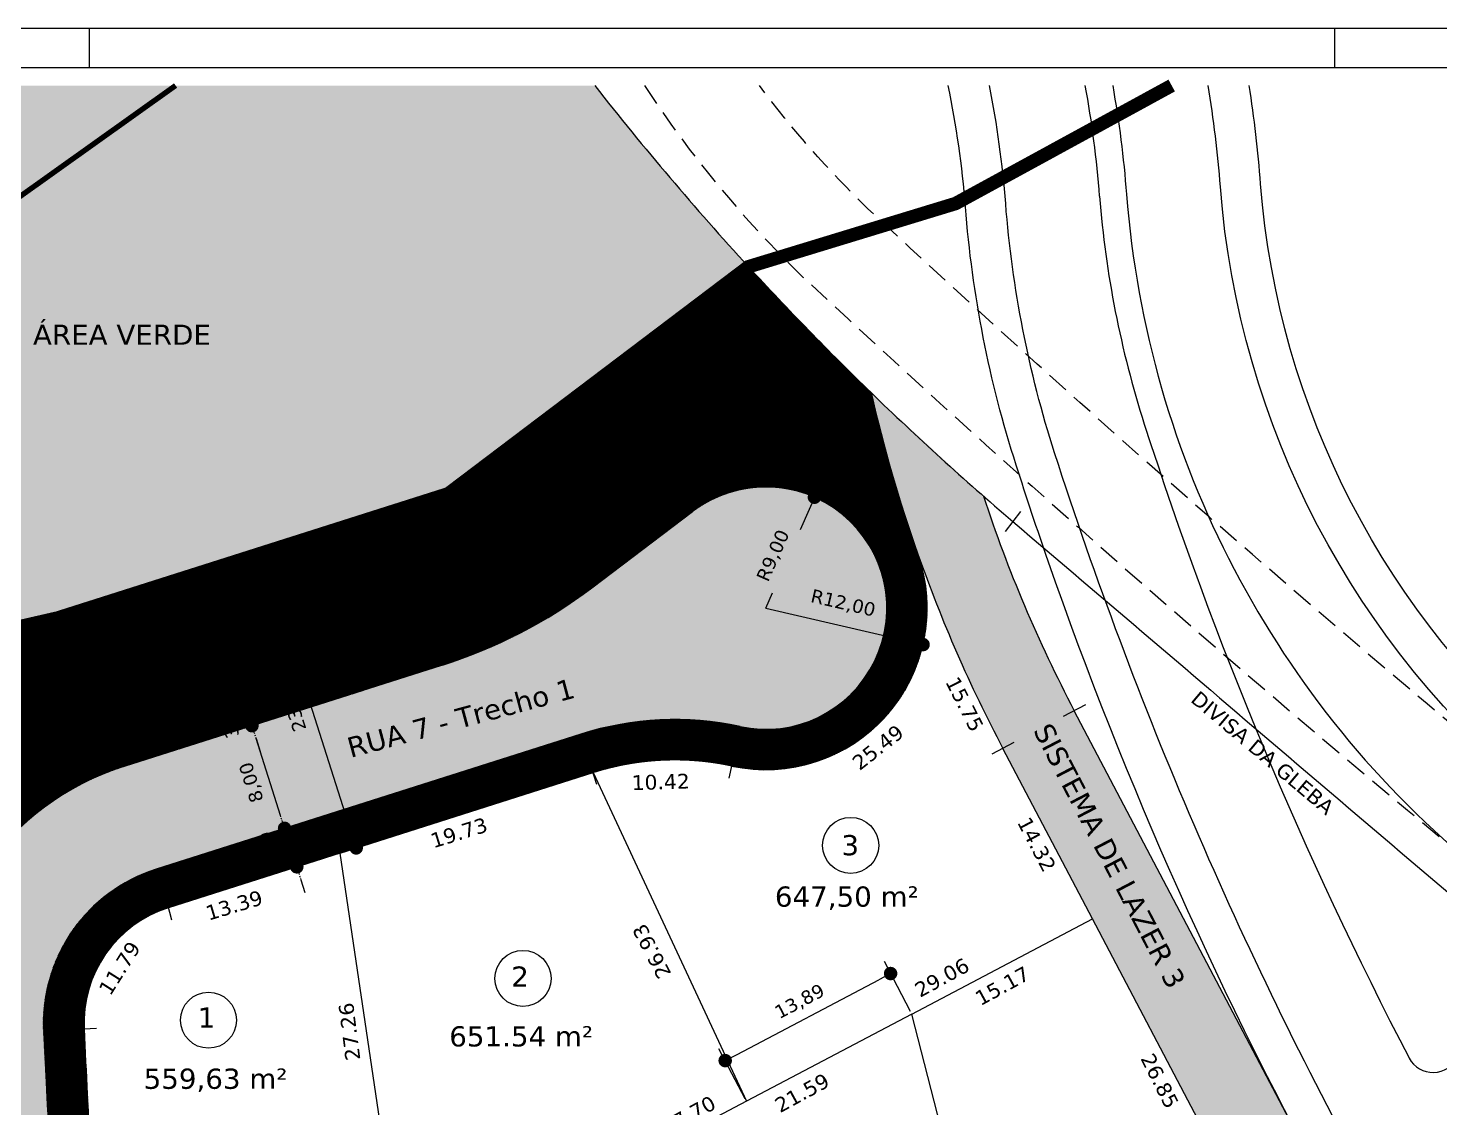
# Model space of a CAD drawing. Header units: metres. Extents: x 274309 to 279208, y 7442650 to 7445760.
# Drawn here: x 279018.9 to 279123.8, y 7444971.6 to 7445051.8 of the extents above; entities that cross this region are included whole.
import ezdxf

# ---------------------------------------------------------------- set-up
doc = ezdxf.new("R2010")
doc.units = ezdxf.units.M
doc.header["$LTSCALE"] = 0.0254
doc.header["$PDMODE"] = 35
doc.header["$PDSIZE"] = 0.1
doc.linetypes.add('HIDDEN', pattern=[0.375, 0.25, -0.125])
doc.linetypes.add('HIDDEN2', pattern=[4.762499999999999, 3.175, -1.5875])
for name, color, linetype, true_color in [('APP', 7, 'HIDDEN2', 0x225e25), ('H-APP', 7, 'Continuous', 0x60a333), ('h-asfalto', 7, 'Continuous', 0xd6d6d6), ('H-CALÇADA', 7, 'Continuous', 0xaac695), ('MATA', 7, 'Continuous', 0x58b94b)]:
    doc.layers.add(name, color=color, linetype=linetype, true_color=true_color)
for name, color, linetype in [('area-lotes', 3, 'Continuous'), ('BOLINHAS-LOTES', 1, 'Continuous'), ('C-PROP', 7, 'Continuous'), ('CALÇADA', 1, 'Continuous'), ('FL-02', 12, 'Continuous'), ('FL-08', 8, 'Continuous'), ('LOTES', 3, 'Continuous'), ('RUAS-N', 4, 'Continuous'), ('SOMBRA', 251, 'Continuous'), ('texto-pracas', 3, 'Continuous'), ('tick', 7, 'Continuous')]:
    doc.layers.add(name, color=color, linetype=linetype)
doc.layers.add('COTAS', color=1, linetype='Continuous', lineweight=5)
doc.styles.add('ARIAL', font='verdana.ttf', dxfattribs={"height": 1})
doc.styles.add('VERDANA', font='verdana.ttf', dxfattribs={"height": 1})
doc.dimstyles.new('ESC.1.1000', dxfattribs={"dimtxt": 1.3, "dimasz": 1, "dimexe": 1, "dimexo": 0.2, "dimtad": 1, "dimzin": 1, "dimtxsty": 'ARIAL', "dimblk": 'DOT', "dimcen": 1, "dimclrd": 200, "dimclre": 200, "dimclrt": 200, "dimaunit": 1, "dimadec": 3, "dimazin": 0, "dimtfac": 1, "dimtmove": 2, "dimatfit": 1, "dimldrblk": 'DOT', "dimfxl": 1, "dimarcsym": 0})
pattern_1 = [(241.9999999999999, (7724051.934076615, 7165888.059481398), (0.01682015164396253, -0.008943433271071268), [])]

# ---------------------------------------------------------------- blocks, each defined once
blk = doc.blocks.new('TICK')
at = {"layer": 'tick', "lineweight": 0}
blk.add_line((-0.9334229622036219, 0), (0.9334229622036219, 0), dxfattribs=at)
blk = doc.blocks.new('TICKS')
at = {"layer": 'tick'}
blk.add_blockref('TICK', (0, 0), dxfattribs=at)
blk = doc.blocks.new('TICK1')
at = {"layer": 'tick', "rotation": 179.9999999860566}
blk.add_blockref('TICKS', (0, 0), dxfattribs=at)
blk = doc.blocks.new('_Dot')
at = {"color": 0, "linetype": 'ByBlock', "lineweight": -2}
blk.add_line((-0.5, 0), (-1, 0), dxfattribs=at)
at = {"color": 0, "linetype": 'ByBlock', "const_width": 0.5}
blk.add_lwpolyline([(-0.25, 0, 1), (0.25, 0, 1)], format="xyb", close=True, dxfattribs=at)
blk = doc.blocks.new('*D19')
at = {"layer": 'COTAS', "color": 1, "lineweight": -2, "ltscale": 10, "transparency": 16777216}
for p, q in [((279036.4901187681, 7445012.927897016), (279037.2525029168, 7445013.170323121)), ((279042.9662405998, 7444991.90172651), (279036.6025553662, 7445011.91431031)), ((279043.4598692618, 7444991.009352854), (279044.2222534106, 7444991.251778959))]:
    blk.add_line(p, q, dxfattribs=at)
at = {"layer": 'Defpoints', "color": 0, "linetype": 'HIDDEN2', "ltscale": 10, "transparency": 16777216}
for p in [(279036.299522734, 7445012.86729049), (279036.2995227387, 7445012.867290491), (279043.2692732278, 7444990.948746328)]:
    blk.add_point(p, dxfattribs=at)
at = {"layer": 'COTAS', "color": 1, "linetype": 'HIDDEN2', "lineweight": -2, "ltscale": 10, "transparency": 16777216}
for p, rotation in [((279036.2995227361, 7445012.867290491), 107.6398413055832), ((279043.2692732299, 7444990.948746329), 287.6398413055832)]:
    blk.add_blockref('_Dot', p, dxfattribs=dict(at, rotation=rotation))
at = {"layer": 'COTAS', "color": 1, "linetype": 'HIDDEN2', "ltscale": 10, "transparency": 16777216, "insert": (279038.5839725654, 7445001.526302106), "char_height": 1, "attachment_point": 5, "rotation": 107.6398413055832, "style": 'ARIAL'}
blk.add_mtext('23,00', dxfattribs=at)
blk = doc.blocks.new('*D20')
at = {"layer": 'COTAS', "color": 1, "lineweight": -2, "ltscale": 10, "transparency": 16777216}
for p, q in [((279037.6422064858, 7444993.356787136), (279037.3391738557, 7444994.309767316)), ((279037.7546430822, 7444992.343200429), (279036.9922589357, 7444992.100774324)), ((279038.8543370077, 7444989.544866414), (279037.9452391164, 7444992.403806955)), ((279038.6637409735, 7444989.484259889), (279037.901356827, 7444989.241833784)), ((279039.1573696383, 7444988.591886233), (279039.4604022685, 7444987.638906052))]:
    blk.add_line(p, q, dxfattribs=at)
at = {"layer": 'Defpoints', "color": 0, "linetype": 'HIDDEN2', "ltscale": 10, "transparency": 16777216}
for p in [(279037.945239119, 7444992.403806955), (279037.9452391167, 7444992.403806955), (279038.8543370103, 7444989.544866414)]:
    blk.add_point(p, dxfattribs=at)
at = {"layer": 'COTAS', "color": 1, "linetype": 'HIDDEN2', "lineweight": -2, "ltscale": 10, "transparency": 16777216}
for p, rotation in [((279037.9452391164, 7444992.403806955), 287.6398413268846), ((279038.8543370077, 7444989.544866414), 107.6398413268846)]:
    blk.add_blockref('_Dot', p, dxfattribs=dict(at, rotation=rotation))
at = {"layer": 'COTAS', "color": 1, "linetype": 'HIDDEN2', "ltscale": 10, "transparency": 16777216, "insert": (279036.958985705, 7444990.697675155), "char_height": 1, "attachment_point": 5, "rotation": 107.63984132688462, "style": 'ARIAL'}
blk.add_mtext('3,00', dxfattribs=at)
blk = doc.blocks.new('*D21')
at = {"layer": 'COTAS', "color": 1, "lineweight": -2, "ltscale": 10, "transparency": 16777216}
for p, q in [((279035.7115741139, 7445000.08825493), (279036.4739582594, 7445000.330681033)), ((279037.6422064826, 7444993.356787136), (279035.8240107074, 7444999.074668223)), ((279037.7546430836, 7444992.343200432), (279036.9922589306, 7444992.100774325))]:
    blk.add_line(p, q, dxfattribs=at)
at = {"layer": 'Defpoints', "color": 0, "linetype": 'HIDDEN2', "ltscale": 10, "transparency": 16777216}
for p in [(279035.5209780771, 7445000.027648404), (279035.520978078, 7445000.027648404), (279037.9452391195, 7444992.403806957)]:
    blk.add_point(p, dxfattribs=at)
at = {"layer": 'COTAS', "color": 1, "linetype": 'HIDDEN2', "lineweight": -2, "ltscale": 10, "transparency": 16777216}
for p, rotation in [((279035.5209780782, 7445000.027648404), 107.6398412483022), ((279037.9452391118, 7444992.403806955), 287.6398412483022)]:
    blk.add_blockref('_Dot', p, dxfattribs=dict(at, rotation=rotation))
at = {"layer": 'COTAS', "color": 1, "linetype": 'HIDDEN2', "ltscale": 10, "transparency": 16777216, "insert": (279035.5317231538, 7444995.833706105), "char_height": 1, "attachment_point": 5, "rotation": 107.63984124830218, "style": 'ARIAL'}
blk.add_mtext('8,00', dxfattribs=at)
blk = doc.blocks.new('*D22')
at = {"layer": 'COTAS', "color": 1, "lineweight": -2, "ltscale": 10, "transparency": 16777216}
for p, q in [((279034.3088475592, 7445003.839569129), (279034.00581493, 7445004.79254931)), ((279035.5209780759, 7445000.027648404), (279034.6118801883, 7445002.886588948)), ((279034.8024762236, 7445002.947195474), (279035.5648603691, 7445003.189621577)), ((279035.3303820407, 7444999.967041878), (279034.5679978947, 7444999.724615775)), ((279035.8240107051, 7444999.074668223), (279036.1270433343, 7444998.121688042))]:
    blk.add_line(p, q, dxfattribs=at)
at = {"layer": 'Defpoints', "color": 0, "linetype": 'HIDDEN2', "ltscale": 10, "transparency": 16777216}
for p in [(279034.6118801867, 7445002.886588948), (279034.6118801876, 7445002.886588948), (279035.5209780766, 7445000.027648404)]:
    blk.add_point(p, dxfattribs=at)
at = {"layer": 'COTAS', "color": 1, "linetype": 'HIDDEN2', "lineweight": -2, "ltscale": 10, "transparency": 16777216}
for p, rotation in [((279034.6118801883, 7445002.886588948), 287.6398412483022), ((279035.5209780759, 7445000.027648404), 107.6398412483022)]:
    blk.add_blockref('_Dot', p, dxfattribs=dict(at, rotation=rotation))
at = {"layer": 'COTAS', "color": 1, "linetype": 'HIDDEN2', "ltscale": 10, "transparency": 16777216, "insert": (279033.7409088361, 7445000.624557441), "char_height": 1, "attachment_point": 5, "rotation": 107.63984124830218, "style": 'ARIAL'}
blk.add_mtext('3,00', dxfattribs=at)
blk = doc.blocks.new('*D23')
at = {"layer": 'COTAS', "color": 1, "lineweight": -2, "ltscale": 10, "transparency": 16777216}
for p, q in [((279032.075182552, 7445011.524017099), (279032.8375666989, 7445011.766443203)), ((279034.3088475517, 7445003.839569124), (279032.1876191469, 7445010.510430393)), ((279034.4212841503, 7445002.82598242), (279033.6588999992, 7445002.583556314))]:
    blk.add_line(p, q, dxfattribs=at)
at = {"layer": 'Defpoints', "color": 0, "linetype": 'HIDDEN2', "ltscale": 10, "transparency": 16777216}
for p in [(279031.8845865156, 7445011.463410575), (279031.8845865179, 7445011.463410576), (279034.6118801872, 7445002.886588947)]:
    blk.add_point(p, dxfattribs=at)
at = {"layer": 'COTAS', "color": 1, "linetype": 'HIDDEN2', "lineweight": -2, "ltscale": 10, "transparency": 16777216}
for p, rotation in [((279031.8845865177, 7445011.463410574), 107.6398412483022), ((279034.6118801804, 7445002.886588943), 287.6398412483022)]:
    blk.add_blockref('_Dot', p, dxfattribs=dict(at, rotation=rotation))
at = {"layer": 'COTAS', "color": 1, "linetype": 'HIDDEN2', "ltscale": 10, "transparency": 16777216, "insert": (279032.0481279353, 7445006.793385214), "char_height": 1, "attachment_point": 5, "rotation": 107.63984124830218, "style": 'ARIAL'}
blk.add_mtext('9,00', dxfattribs=at)
blk = doc.blocks.new('*D28')
at = {"layer": 'COTAS', "color": 1, "lineweight": -2, "ltscale": 10, "transparency": 16777216}
for p, q in [((279084.4613528945, 7444978.789322831), (279082.5061359205, 7444982.504279877)), ((279071.5679192934, 7444975.617348207), (279082.0869574184, 7444981.153617305)), ((279072.1724736956, 7444972.321569663), (279070.2172567216, 7444976.036526709))]:
    blk.add_line(p, q, dxfattribs=at)
at = {"layer": 'Defpoints', "color": 0, "ltscale": 10, "transparency": 16777216}
for p in [(279082.9718779554, 7444981.61935934), (279084.5545013016, 7444978.612338724), (279072.2656221027, 7444972.144585555)]:
    blk.add_point(p, dxfattribs=at)
at = {"layer": 'COTAS', "color": 1, "lineweight": -2, "ltscale": 10, "transparency": 16777216}
for p, rotation in [((279082.9718779554, 7444981.61935934), 27.75825585878655), ((279070.6829987564, 7444975.151606171), 207.7582558587866)]:
    blk.add_blockref('_Dot', p, dxfattribs=dict(at, rotation=rotation))
at = {"layer": 'COTAS', "color": 1, "ltscale": 10, "transparency": 16777216, "insert": (279076.2402952956, 7444979.501068024), "char_height": 1, "attachment_point": 5, "rotation": 27.75825585878656, "style": 'ARIAL'}
blk.add_mtext('13,89', dxfattribs=at)
blk = doc.blocks.new('*D16')
at = {"layer": 'COTAS', "color": 1, "lineweight": -2, "ltscale": 10, "transparency": 16777216}
for p, q in [((279076.9103433322, 7445016.086501018), (279076.2461153679, 7445014.574282627)), ((279073.6930941385, 7445008.76193225), (279074.1931338846, 7445009.900350596))]:
    blk.add_line(p, q, dxfattribs=at)
at = {"layer": 'Defpoints', "color": 0, "ltscale": 10, "transparency": 16777216}
for p in [(279077.3124994813, 7445017.002072114), (279073.6930941385, 7445008.76193225)]:
    blk.add_point(p, dxfattribs=at)
at = {"layer": 'COTAS', "color": 1, "lineweight": -2, "ltscale": 10, "transparency": 16777216, "rotation": 66.2869608514392}
blk.add_blockref('_Dot', (279077.3124994813, 7445017.002072114), dxfattribs=at)
at = {"layer": 'COTAS', "color": 1, "ltscale": 10, "transparency": 16777216, "insert": (279074.2865096414, 7445012.64717875), "char_height": 1, "attachment_point": 5, "rotation": 66.2869608514392, "style": 'ARIAL'}
blk.add_mtext('R9,00', dxfattribs=at)
blk = doc.blocks.new('*D18')
at = {"layer": 'COTAS', "color": 1, "lineweight": -2, "ltscale": 10, "transparency": 16777216}
blk.add_line((279073.6930941392, 7445008.761932249), (279084.4094381449, 7445006.280003319), dxfattribs=at)
at = {"layer": 'Defpoints', "color": 0, "ltscale": 10, "transparency": 16777216}
for p in [(279073.6930941392, 7445008.761932249), (279085.3836512361, 7445006.054373417)]:
    blk.add_point(p, dxfattribs=at)
at = {"layer": 'COTAS', "color": 1, "lineweight": -2, "ltscale": 10, "transparency": 16777216, "rotation": 346.9600785423212}
blk.add_blockref('_Dot', (279085.3836512361, 7445006.054373417), dxfattribs=at)
at = {"layer": 'COTAS', "color": 1, "ltscale": 10, "transparency": 16777216, "insert": (279079.4351936316, 7445009.08567119), "char_height": 1, "attachment_point": 5, "rotation": 346.9600785423212, "style": 'ARIAL'}
blk.add_mtext('R12,00', dxfattribs=at)
blk = doc.blocks.new('*D38')
at = {"layer": 'COTAS', "color": 1, "lineweight": -2, "ltscale": 10, "transparency": 16777216}
for p, q in [((279036.4901187681, 7445012.927897016), (279037.2525029164, 7445013.170323121)), ((279042.9662405993, 7444991.90172651), (279036.6025553658, 7445011.91431031)), ((279043.4598692618, 7444991.009352854), (279044.2222534101, 7444991.251778959))]:
    blk.add_line(p, q, dxfattribs=at)
at = {"layer": 'Defpoints', "color": 0, "linetype": 'HIDDEN2', "ltscale": 10, "transparency": 16777216}
for p in [(279036.299522734, 7445012.86729049), (279036.2995227382, 7445012.867290491), (279043.2692732278, 7444990.948746328)]:
    blk.add_point(p, dxfattribs=at)
at = {"layer": 'COTAS', "color": 1, "linetype": 'HIDDEN2', "lineweight": -2, "ltscale": 10, "transparency": 16777216}
for p, rotation in [((279036.2995227356, 7445012.867290491), 107.6398413055832), ((279043.2692732294, 7444990.948746329), 287.6398413055832)]:
    blk.add_blockref('_Dot', p, dxfattribs=dict(at, rotation=rotation))
at = {"layer": 'COTAS', "color": 1, "linetype": 'HIDDEN2', "ltscale": 10, "transparency": 16777216, "insert": (279038.583972565, 7445001.526302106), "char_height": 1, "attachment_point": 5, "rotation": 107.6398413055832, "style": 'ARIAL'}
blk.add_mtext('23,00', dxfattribs=at)
blk = doc.blocks.new('*D39')
at = {"layer": 'COTAS', "color": 1, "lineweight": -2, "ltscale": 10, "transparency": 16777216}
for p, q in [((279037.6422064858, 7444993.356787136), (279037.3391738557, 7444994.309767316)), ((279037.7546430822, 7444992.343200429), (279036.9922589357, 7444992.100774324)), ((279038.8543370077, 7444989.544866414), (279037.9452391164, 7444992.403806955)), ((279038.6637409735, 7444989.484259889), (279037.901356827, 7444989.241833784)), ((279039.1573696383, 7444988.591886233), (279039.4604022685, 7444987.638906052))]:
    blk.add_line(p, q, dxfattribs=at)
at = {"layer": 'Defpoints', "color": 0, "linetype": 'HIDDEN2', "ltscale": 10, "transparency": 16777216}
for p in [(279037.945239119, 7444992.403806955), (279037.9452391167, 7444992.403806955), (279038.8543370103, 7444989.544866414)]:
    blk.add_point(p, dxfattribs=at)
at = {"layer": 'COTAS', "color": 1, "linetype": 'HIDDEN2', "lineweight": -2, "ltscale": 10, "transparency": 16777216}
for p, rotation in [((279037.9452391164, 7444992.403806955), 287.6398413268846), ((279038.8543370077, 7444989.544866414), 107.6398413268846)]:
    blk.add_blockref('_Dot', p, dxfattribs=dict(at, rotation=rotation))
at = {"layer": 'COTAS', "color": 1, "linetype": 'HIDDEN2', "ltscale": 10, "transparency": 16777216, "insert": (279036.958985705, 7444990.697675155), "char_height": 1, "attachment_point": 5, "rotation": 107.63984132688462, "style": 'ARIAL'}
blk.add_mtext('3,00', dxfattribs=at)
blk = doc.blocks.new('*D40')
at = {"layer": 'COTAS', "color": 1, "lineweight": -2, "ltscale": 10, "transparency": 16777216}
for p, q in [((279035.7115741135, 7445000.088254929), (279036.473958259, 7445000.330681032)), ((279037.6422064821, 7444993.356787135), (279035.824010707, 7444999.074668221)), ((279037.7546430831, 7444992.34320043), (279036.9922589301, 7444992.100774324))]:
    blk.add_line(p, q, dxfattribs=at)
at = {"layer": 'Defpoints', "color": 0, "linetype": 'HIDDEN2', "ltscale": 10, "transparency": 16777216}
for p in [(279035.5209780771, 7445000.027648404), (279035.520978078, 7445000.027648404), (279037.9452391195, 7444992.403806957)]:
    blk.add_point(p, dxfattribs=at)
at = {"layer": 'COTAS', "color": 1, "linetype": 'HIDDEN2', "lineweight": -2, "ltscale": 10, "transparency": 16777216}
for p, rotation in [((279035.5209780778, 7445000.027648402), 107.6398412483022), ((279037.9452391113, 7444992.403806954), 287.6398412483022)]:
    blk.add_blockref('_Dot', p, dxfattribs=dict(at, rotation=rotation))
at = {"layer": 'COTAS', "color": 1, "linetype": 'HIDDEN2', "ltscale": 10, "transparency": 16777216, "insert": (279035.5317231538, 7444995.833706105), "char_height": 1, "attachment_point": 5, "rotation": 107.63984124830218, "style": 'ARIAL'}
blk.add_mtext('8,00', dxfattribs=at)
blk = doc.blocks.new('*D41')
at = {"layer": 'COTAS', "color": 1, "lineweight": -2, "ltscale": 10, "transparency": 16777216}
for p, q in [((279034.3088475582, 7445003.839569127), (279034.005814929, 7445004.792549308)), ((279035.520978075, 7445000.027648402), (279034.6118801874, 7445002.886588946)), ((279034.8024762231, 7445002.947195472), (279035.5648603686, 7445003.189621575)), ((279035.3303820402, 7444999.967041876), (279034.5679978938, 7444999.724615773)), ((279035.8240107042, 7444999.074668221), (279036.1270433334, 7444998.12168804))]:
    blk.add_line(p, q, dxfattribs=at)
at = {"layer": 'Defpoints', "color": 0, "linetype": 'HIDDEN2', "ltscale": 10, "transparency": 16777216}
for p in [(279034.6118801867, 7445002.886588948), (279034.6118801876, 7445002.886588948), (279035.5209780766, 7445000.027648404)]:
    blk.add_point(p, dxfattribs=at)
at = {"layer": 'COTAS', "color": 1, "linetype": 'HIDDEN2', "lineweight": -2, "ltscale": 10, "transparency": 16777216}
for p, rotation in [((279034.6118801874, 7445002.886588946), 287.6398412483022), ((279035.520978075, 7445000.027648402), 107.6398412483022)]:
    blk.add_blockref('_Dot', p, dxfattribs=dict(at, rotation=rotation))
at = {"layer": 'COTAS', "color": 1, "linetype": 'HIDDEN2', "ltscale": 10, "transparency": 16777216, "insert": (279033.7409088361, 7445000.624557441), "char_height": 1, "attachment_point": 5, "rotation": 107.63984124830218, "style": 'ARIAL'}
blk.add_mtext('3,00', dxfattribs=at)
blk = doc.blocks.new('*D42')
at = {"layer": 'COTAS', "color": 1, "lineweight": -2, "ltscale": 10, "transparency": 16777216}
for p, q in [((279032.075182552, 7445011.524017099), (279032.837566698, 7445011.766443203)), ((279034.3088475508, 7445003.839569124), (279032.187619146, 7445010.510430393)), ((279034.4212841503, 7445002.82598242), (279033.6588999983, 7445002.583556314))]:
    blk.add_line(p, q, dxfattribs=at)
at = {"layer": 'Defpoints', "color": 0, "linetype": 'HIDDEN2', "ltscale": 10, "transparency": 16777216}
for p in [(279031.8845865156, 7445011.463410575), (279031.884586517, 7445011.463410575), (279034.6118801872, 7445002.886588947)]:
    blk.add_point(p, dxfattribs=at)
at = {"layer": 'COTAS', "color": 1, "linetype": 'HIDDEN2', "lineweight": -2, "ltscale": 10, "transparency": 16777216}
for p, rotation in [((279031.8845865168, 7445011.463410574), 107.6398412483022), ((279034.6118801795, 7445002.886588943), 287.6398412483022)]:
    blk.add_blockref('_Dot', p, dxfattribs=dict(at, rotation=rotation))
at = {"layer": 'COTAS', "color": 1, "linetype": 'HIDDEN2', "ltscale": 10, "transparency": 16777216, "insert": (279032.0481279344, 7445006.793385214), "char_height": 1, "attachment_point": 5, "rotation": 107.63984124830218, "style": 'ARIAL'}
blk.add_mtext('9,00', dxfattribs=at)
blk = doc.blocks.new('*D47')
at = {"layer": 'COTAS', "color": 1, "lineweight": -2, "ltscale": 10, "transparency": 16777216}
for p, q in [((279084.4613528945, 7444978.789322831), (279082.506135921, 7444982.504279876)), ((279071.5679192939, 7444975.617348207), (279082.0869574188, 7444981.153617305)), ((279072.1724736956, 7444972.321569663), (279070.217256722, 7444976.036526708))]:
    blk.add_line(p, q, dxfattribs=at)
at = {"layer": 'Defpoints', "color": 0, "ltscale": 10, "transparency": 16777216}
for p in [(279082.9718779558, 7444981.61935934), (279084.5545013016, 7444978.612338724), (279072.2656221027, 7444972.144585555)]:
    blk.add_point(p, dxfattribs=at)
at = {"layer": 'COTAS', "color": 1, "lineweight": -2, "ltscale": 10, "transparency": 16777216}
for p, rotation in [((279082.9718779558, 7444981.61935934), 27.75825585878655), ((279070.6829987569, 7444975.151606171), 207.7582558587866)]:
    blk.add_blockref('_Dot', p, dxfattribs=dict(at, rotation=rotation))
at = {"layer": 'COTAS', "color": 1, "ltscale": 10, "transparency": 16777216, "insert": (279076.2402952961, 7444979.501068023), "char_height": 1, "attachment_point": 5, "rotation": 27.75825585878656, "style": 'ARIAL'}
blk.add_mtext('13,89', dxfattribs=at)
blk = doc.blocks.new('*D48')
at = {"layer": 'COTAS', "color": 1, "lineweight": -2, "ltscale": 10, "transparency": 16777216}
for p, q in [((279076.9103433327, 7445016.086501014), (279076.2461153725, 7445014.574282632)), ((279073.6930941395, 7445008.761932247), (279074.1931338888, 7445009.900350601))]:
    blk.add_line(p, q, dxfattribs=at)
at = {"layer": 'Defpoints', "color": 0, "ltscale": 10, "transparency": 16777216}
for p in [(279077.3124994822, 7445017.002072111), (279073.6930941395, 7445008.761932247)]:
    blk.add_point(p, dxfattribs=at)
at = {"layer": 'COTAS', "color": 1, "lineweight": -2, "ltscale": 10, "transparency": 16777216, "rotation": 66.28696084905481}
blk.add_blockref('_Dot', (279077.3124994822, 7445017.002072111), dxfattribs=at)
at = {"layer": 'COTAS', "color": 1, "ltscale": 10, "transparency": 16777216, "insert": (279074.2865096391, 7445012.64717876), "char_height": 1, "attachment_point": 5, "rotation": 66.28696084905481, "style": 'ARIAL'}
blk.add_mtext('R9,00', dxfattribs=at)
blk = doc.blocks.new('*D50')
at = {"layer": 'COTAS', "color": 1, "lineweight": -2, "ltscale": 10, "transparency": 16777216}
blk.add_line((279073.693094139, 7445008.761932249), (279084.4094381451, 7445006.28000332), dxfattribs=at)
at = {"layer": 'Defpoints', "color": 0, "ltscale": 10, "transparency": 16777216}
for p in [(279073.693094139, 7445008.761932249), (279085.3836512363, 7445006.054373417)]:
    blk.add_point(p, dxfattribs=at)
at = {"layer": 'COTAS', "color": 1, "lineweight": -2, "ltscale": 10, "transparency": 16777216, "rotation": 346.9600785471549}
blk.add_blockref('_Dot', (279085.3836512363, 7445006.054373417), dxfattribs=at)
at = {"layer": 'COTAS', "color": 1, "ltscale": 10, "transparency": 16777216, "insert": (279079.435193633, 7445009.085671189), "char_height": 1, "attachment_point": 5, "rotation": 346.9600785471549, "style": 'ARIAL'}
blk.add_mtext('R12,00', dxfattribs=at)
blk = doc.blocks.new('A$C4DF665C5')
at = {"layer": 'COTAS', "color": 150, "ltscale": 10}
for center, mpoint, picture, middle in [((-134.7454313519411, 106.9225241253152), (-131.1260260092095, 115.1626639887691), '*D48', (-134.1520158522762, 110.8077706377953)), ((-134.7454313524067, 106.9225241271779), (-123.0548742550891, 104.2149652950466), '*D50', (-129.0033318584319, 107.246263067238))]:
    dim = blk.add_radius_dim(center=center, mpoint=mpoint, dimstyle='ESC.1.1000', override={"dimclrd": 1, "dimclre": 1, "dimclrt": 1}, dxfattribs=at)
    dim.commit()
    dim.dimension.update_dxf_attribs({"geometry": picture, "text_midpoint": middle, "dimtype": 164, "insert": (-279208.4385254914, -7444901.839408122)})
at = {"layer": 'COTAS', "linetype": 'HIDDEN2', "ltscale": 10}
dim = blk.add_aligned_dim(p1=(-165.1692522633821, 89.10933820530772), p2=(-172.139002757147, 111.0278823673725), distance=-4.336552295470423e-09, dimstyle='ESC.1.1000', override={"dimclrd": 1, "dimclre": 1, "dimclrt": 1}, dxfattribs=at)
dim.commit()
dim.dimension.update_dxf_attribs({"geometry": '*D38', "text_midpoint": (-169.8545529267285, 99.68689398374408), "insert": (-279208.4385254914, -7444901.839408122)})
for base, p1, p2, picture, middle in [((-176.5539389743935, 109.6240024529397), (-173.8266453044489, 101.0471808239818), (-176.5539389755577, 109.6240024520084), '*D42', (-176.3903975572903, 104.9539770921692)), ((-172.9175474133808, 98.18824028223753), (-170.4932863721624, 90.56439883448184), (-172.9175474140793, 98.18824028130621), '*D40', (-172.9068023378495, 93.99429798312485))]:
    dim = blk.add_linear_dim(base=base, p1=p1, p2=p2, angle=287.6398412483021, dimstyle='ESC.1.1000', override={"dimclrd": 1, "dimclre": 1, "dimclrt": 1}, dxfattribs=at)
    dim.commit()
    dim.dimension.update_dxf_attribs({"geometry": picture, "text_midpoint": middle, "insert": (-279208.4385254914, -7444901.839408122)})
for base, p1, p2, angle, picture, middle, dimtype in [((-173.8266453037504, 101.0471808258444), (-172.9175474147196, 98.18824028130621), (-173.8266453050892, 101.0471808249131), 287.6398412483021, '*D41', (-174.6976166556124, 98.7851493190974), 160), ((-170.4932863747235, 90.56439883261919), (-169.5841884810361, 87.70545829180628), (-170.493286372337, 90.56439883355051), 107.6398413268841, '*D39', (-171.4795397866983, 88.85826703254133), 161)]:
    dim = blk.add_linear_dim(base=base, p1=p1, p2=p2, angle=angle, dimstyle='ESC.1.1000', override={"dimclrd": 1, "dimclre": 1, "dimclrt": 1}, dxfattribs=at)
    dim.commit()
    dim.dimension.update_dxf_attribs({"geometry": picture, "text_midpoint": middle, "dimtype": dimtype, "insert": (-279208.4385254914, -7444901.839408122)})
at = {"layer": 'COTAS', "ltscale": 10}
dim = blk.add_aligned_dim(p1=(-136.1729033887386, 70.30517743434757), p2=(-123.8840241897851, 76.77293060254306), distance=3.398068515183701, dimstyle='ESC.1.1000', override={"dimclrd": 1, "dimclre": 1, "dimclrt": 1}, dxfattribs=at)
dim.commit()
dim.dimension.update_dxf_attribs({"geometry": '*D47', "text_midpoint": (-132.1982301953249, 77.66165990103036), "insert": (-279208.4385254914, -7444901.839408122)})

msp = doc.modelspace()

# ---------------------------------------------------------------- hatches: boundary and pattern name
at = {"layer": 'H-APP', "true_color": 0xcfdfbe}
h = msp.add_hatch(color=254, dxfattribs=at)
h.paths.add_polyline_path([(278990.0700234119, 7444976.993643252), (278998.0216532918, 7444986.169788983), (278999.1860620964, 7444993.00594577), (278997.6473320825, 7445000.707226859), (278997.1096115895, 7445002.533950312), (279000.9592858123, 7445003.416409255), (279003.7306887237, 7445019.687107955), (278998.1838166537, 7445036.035159894), (279001.9465626478, 7445038.556211546), (279013.4650863288, 7445035.901134861), (279029.8504757378, 7445047.583639883), (278974.3847692534, 7445047.583639883), (278974.3847692115, 7444907.336013949), (278984.2440159405, 7444907.336013949), (278993.1087751677, 7444919.769362551), (278987.1544374367, 7444938.165986435)])
h.paths.add_polyline_path([(278987.1544374367, 7444938.165986435), (278993.1087751677, 7444919.769362551), (278984.2440159405, 7444907.336013949), (278996.79139724, 7444907.336013949), (279004.467707295, 7444919.973282319), (279004.5943169873, 7444965.937850173), (278999.1860620964, 7444993.00594577), (278998.0216532918, 7444986.169788983), (278990.0700234119, 7444976.993643252)], flags=17)
msp.add_hatch(color=254, dxfattribs=at).paths.add_polyline_path([(279021.0906795021, 7445008.031118804), (279050.1162341796, 7445017.260786275), (279072.4149138108, 7445034.124377358, -0.01970717995940593), (279060.9957081433, 7445047.583639883), (279029.8504757378, 7445047.583639883), (279013.4650863288, 7445035.901134861), (279001.9465626478, 7445038.556211546), (278998.1838166537, 7445036.035159894), (279003.7306887237, 7445019.687107955), (279000.9592858123, 7445003.416409255)])
h = msp.add_hatch(color=254, dxfattribs=at)
edge = h.paths.add_edge_path()
edge.add_line((279081.5187354963, 7445024.77554724), (279089.8738430748, 7445017.082162426))
edge.add_arc((279187.7674498241, 7445049.110927096), 103.0000000421663, 198.1170265563841, 207.7582558292045)
edge.add_line((279096.6206344524, 7445001.139497513), (279116.1166298427, 7444964.232718491))
edge.add_arc((279161.6312514832, 7444988.275804265), 51.47475844198593, 207.8452411076915, 235.7974796881881)
edge.add_line((279132.696272688, 7444945.703304236), (279132.6962726656, 7444938.59220119))
edge.add_arc((279162.6927807657, 7444989.397806208), 58.99999999496477, 207.7582558280589, 239.4416626988314, ccw=False)
edge.add_line((279110.4824690735, 7444961.91902617), (279091.3112244317, 7444998.344830217))
edge.add_arc((279187.769212232, 7445049.111580057), 109.0018637447794, 192.9007301951473, 207.7582558557649, ccw=False)
at = {"layer": 'h-asfalto', "linetype": 'Continuous', "transparency": 33554687}
h = msp.add_hatch(color=256, dxfattribs=at)
h.dxf.hatch_style = 1
h.paths.add_polyline_path([(279060.4340684405, 7444937.339456678), (279062.2723935721, 7444929.552096142), (279094.9682207061, 7444937.919420109, -0.1779848546286017), (279103.20635249, 7444937.078455138, 2.162591907128693), (279099.8062473703, 7444950.364572622, -0.1779812475168892), (279092.9849886391, 7444945.669696914)])
h.paths.add_polyline_path([(279068.2643794985, 7445015.940306531), (279060.7736097472, 7445010.275339813, -0.08511029813245165), (279049.6677684924, 7445004.526104085), (279044.9293275513, 7445003.019354784), (279046.7726589981, 7444995.21078691), (279059.9585407348, 7444999.403688822, -0.1309612154388334), (279071.7904933207, 7444999.96533574, 1.55920339373957)])
h = msp.add_hatch(color=256, dxfattribs=at)
h.dxf.hatch_style = 1
h.paths.add_polyline_path([(279012.062429864, 7444976.995333935, 0.006459049718488084), (279016.2380966423, 7444907.336013949), (279024.2594006481, 7444907.336013949, -0.0002100691538414699), (279024.0952819269, 7444909.593040042, -0.3628822570288098), (279033.0888771163, 7444922.083622086), (279062.2723935721, 7444929.552096142), (279060.4340684405, 7444937.339456678), (279036.889136577, 7444931.313976062, -0.471180038459343), (279021.9356564116, 7444942.219455082, -0.00326775239629647), (279020.0536126569, 7444977.370832385, -0.3396998047110046), (279028.4039951423, 7444989.369842226), (279046.7726589981, 7444995.21078691), (279044.9293275513, 7445003.019354784), (279025.9797340995, 7444996.993683672, 0.3396998056959823)])
at = {"layer": 'H-CALÇADA'}
h = msp.add_hatch(dxfattribs=at)
h.set_pattern_fill('ANSI31', color=256, scale=0.006, angle=196.9999999999999, style=0)
h.set_pattern_definition([(241.9999999999999, (0, 0), (0.01682015164396253, -0.008943433271071263), [])])
h.paths.add_polyline_path([(279025.0706362099, 7444999.852624215), (279048.9219253706, 7445007.436957063, 0.08511010020314455), (279058.8271355843, 7445012.564597321), (279066.4548079536, 7445018.333097961, -0.5074368121572645), (279085.0062533763, 7445012.763485454, -0.02871193834234776), (279081.518735496, 7445024.77554724, -0.01456686718359267), (279072.4149138108, 7445034.124377358), (279050.1162341796, 7445017.260786275), (279021.0906795021, 7445008.031118804), (279000.9592858123, 7445003.416409255), (278999.1860620964, 7444993.00594577), (279004.594316988, 7444965.937850169, 0.005418264994898065), (279008.2169189544, 7444907.336013976), (279013.2301402655, 7444907.336013976, -0.006438824627491965), (279009.0657364473, 7444976.854522022, -0.3396998046843801)])
h = msp.add_hatch(dxfattribs=at)
h.set_pattern_fill('ANSI31', color=256, scale=0.006, angle=196.9999999999999, style=0)
h.set_pattern_definition(pattern_1)
h.paths.add_polyline_path([(279046.7726589981, 7444995.21078691), (279047.4639082905, 7444992.282573957), (279060.8676386252, 7444996.54474828, -0.1309612154365853), (279071.1562930476, 7444997.033136904, 0.5871863700308925), (279085.0062533747, 7445012.763485459, 0.507440160554074), (279066.4547060067, 7445018.333020861), (279058.8271355843, 7445012.564597321, -0.08511010020109745), (279048.9219253715, 7445007.436957063), (279044.2380782589, 7445005.947567736), (279044.9293275513, 7445003.019354784), (279049.6677684905, 7445004.526104084, 0.08511029819291277), (279060.7736097528, 7445010.275339818), (279068.2643794985, 7445015.940306531, -1.559203393663879), (279071.7904933207, 7444999.96533574, 0.1309612154377596), (279059.9585407348, 7444999.403688822)])
h = msp.add_hatch(dxfattribs=at)
h.set_pattern_fill('ANSI31', color=256, scale=0.006, angle=196.9999999999999, style=0)
h.set_pattern_definition(pattern_1)
h.paths.add_polyline_path([(279012.062429959, 7444976.99533394, -0.3396998046778412), (279025.9797340995, 7444996.993683672), (279044.9293275513, 7445003.019354784), (279044.2380782589, 7445005.947567736), (279025.0706362091, 7444999.852624214, 0.3396998055726183), (279009.0657363515, 7444976.854522017, 0.006438824630051765), (279013.2301402679, 7444907.336013949), (279016.2380966423, 7444907.336013949, -0.006459049718374341)])
h = msp.add_hatch(dxfattribs=at)
h.set_pattern_fill('ANSI31', color=256, scale=0.006, angle=196.9999999999999, style=0)
h.set_pattern_definition(pattern_1)
edge = h.paths.add_edge_path()
edge.add_line((279046.7726589981, 7444995.21078691), (279028.4039951423, 7444989.369842226))
edge.add_arc((279032.0403867438, 7444977.934079933), 12.00000012895449, 107.6398413102397, 182.6902923949636)
edge.add_line((279020.0536125125, 7444977.370833425), (279021.9356564851, 7444942.219455086))
edge.add_arc((279033.8544402923, 7444942.857600054), 11.93585507801907, 183.0647536001632, 284.7291741516249)
edge.add_line((279036.889136577, 7444931.313976062), (279060.4340684405, 7444937.339456679))
edge.add_line((279060.4340684405, 7444937.339456678), (279059.6902954448, 7444940.245794879))
edge.add_line((279059.6902954448, 7444940.245794879), (279036.1453635842, 7444934.220314262))
edge.add_arc((279033.9140445832, 7444942.939328924), 9.000000063689194, 183.43920960226, 284.35471875358326, ccw=False)
edge.add_line((279024.9302534414, 7444942.399423494), (279023.0503060278, 7444977.511645276))
edge.add_arc((279031.9617932793, 7444977.988776217), 8.924251171310823, 107.2640963492336, 183.0647534815246, ccw=False)
edge.add_line((279029.3132850071, 7444986.510962727), (279047.4639082905, 7444992.282573957))
edge.add_line((279047.4639082905, 7444992.282573957), (279046.7726589981, 7444995.210786909))

# ---------------------------------------------------------------- linework, layer by layer
at = {"layer": 'APP', "linetype": 'HIDDEN', "ltscale": 300, "const_width": 1, "flags": 128}
msp.add_lwpolyline([(278996.79139724, 7444907.336013949), (279004.467707295, 7444919.973282319), (279004.5943169873, 7444965.937850173), (278997.6473320825, 7445000.707226859), (278997.1096115895, 7445002.533950312), (279021.0906795021, 7445008.031118804), (279050.1162341796, 7445017.260786275), (279072.4149138108, 7445034.124377358), (279072.4149138099, 7445034.124377358), (279087.8039329685, 7445038.819292925), (279103.8557306882, 7445047.583639883)], dxfattribs=at)
at = {"layer": 'BOLINHAS-LOTES', "linetype": 'Continuous'}
for centre in [(279080.0033052424, 7444991.136690446), (279055.6602630503, 7444981.255101797), (279032.2950065732, 7444978.154824629)]:
    msp.add_circle(centre, 2.082230970612727, dxfattribs=at)
at = {"layer": 'CALÇADA'}
for p, q in [((279058.827135588, 7445012.564597323), (279066.4549110029, 7445018.333175892)), ((279060.7734649181, 7445010.275230285), (279068.2644194979, 7445015.940336782)), ((279048.9219253697, 7445007.436957062), (279025.070636211, 7444999.852624215)), ((279049.6676231604, 7445004.526057872), (279025.9797341013, 7444996.993683673)), ((279059.9585407339, 7444999.403688823), (279028.4039951423, 7444989.369842226))]:
    msp.add_line(p, q, dxfattribs=at)
for centre, radius, start, end in [((279073.693094139, 7445008.761932247), 12.00000000054762, 19.4790867005364, 127.0993618047621), ((279073.693094139, 7445008.761932248), 9, 257.795586185155, 127.0993618047621), ((279038.9218485737, 7445038.88530303), 33, 287.6398412483021, 307.0987448416984), ((279038.4554158421, 7445039.786324562), 37, 287.6398412483021, 307.0987448416984), ((279032.0403867047, 7444977.934080056), 23, 107.6398412483021, 182.6902979599204), ((279066.9282912286, 7444977.485144664), 23, 77.79558618515499, 107.6398412483021), ((279032.0403867047, 7444977.934080056), 20, 107.6398412483021, 182.6902979599204), ((279032.0403867047, 7444977.934080056), 12, 107.6398412483021, 182.6902979599204), ((281710.2285238523, 7445103.77971817), 2693.143193323218, 182.6902979599204, 183.439208998821)]:
    msp.add_arc(centre, radius, start, end, dxfattribs=at)
at = {"layer": 'FL-02'}
for p, q in [((279023.4385254793, 7445051.83940784), (279023.4385254793, 7445048.924871708)), ((279023.4385254774, 7445051.83940784), (279023.4385254784, 7445049.001569994)), ((279115.9385255827, 7445051.83940784), (279115.9385255836, 7445048.924871746))]:
    msp.add_line(p, q, dxfattribs=at)
msp.add_lwpolyline([(278956.3880285607, 7444901.839408002), (278956.3880284723, 7445051.83940784), (279208.4385254914, 7445051.83940784)], dxfattribs=at)
at = {"layer": 'FL-08'}
msp.add_lwpolyline([(278971.7258664058, 7444904.677245847), (278971.7258663183, 7445048.924871658), (279205.6006875653, 7445048.92487178), (279205.6006876528, 7444904.677245964), (278971.7258664067, 7444904.677245847)], dxfattribs=at)
at = {"layer": 'LOTES'}
for p, q in [((279060.8676386243, 7444996.54474828), (279072.2656221027, 7444972.144585556)), ((279046.0752276145, 7444963.599401914), (279042.0683685392, 7444990.566877624)), ((279084.5545013016, 7444978.612338725), (279097.9782271115, 7444985.67737238)), ((279084.5545013016, 7444978.612338725), (279072.2656221027, 7444972.144585556)), ((279092.2412156407, 7444948.576035124), (279084.5545013016, 7444978.612338725)), ((279072.2656221027, 7444972.144585556), (279065.4508156125, 7444968.557888548))]:
    msp.add_line(p, q, dxfattribs=at)
at = {"layer": 'MATA'}
msp.add_lwpolyline([(278984.2440159405, 7444907.336013949, 0.4, 0.4, 0), (278993.1087751677, 7444919.769362551, 0.4, 0.4, 0), (278987.1544374367, 7444938.165986435, 0.4, 0.4, 0), (278987.1544374367, 7444938.165986435, 0.4, 0.4, 0), (278987.1544374367, 7444938.165986435, 0.4, 0.4, 0), (278990.0700234119, 7444976.993643252, 0.4, 0.4, 0), (278990.0700234119, 7444976.993643252, 0.4, 0.4, 0), (278998.0216532918, 7444986.169788983, 0.4, 0.4, 0), (278998.0216532918, 7444986.169788983, 0.4, 0.4, 0), (279003.7306887237, 7445019.687107955, 0.4, 0.4, 0), (278998.1838166537, 7445036.035159894, 0.4, 0.4, 0), (278998.1838166537, 7445036.035159894, 0.4, 0.4, 0), (278998.1838166537, 7445036.035159894, 0.4, 0.4, 0), (278998.1838166537, 7445036.035159894, 0.4, 0.4, 0), (279001.9465626478, 7445038.556211546, 0.4, 0.4, 0), (279001.9465626478, 7445038.556211546, 0.4, 0.4, 0), (279001.9465626478, 7445038.556211546, 0.4, 0.4, 0), (279013.4650863288, 7445035.901134861, 0.4, 0.4, 0), (279029.8504757378, 7445047.583639883, 0.4, 0.4, 0)], format="xyseb", dxfattribs=at)
at = {"layer": 'RUAS-N'}
for p, q in [((279115.7919923095, 7444964.713478355), (279096.6206344748, 7445001.139497469)), ((279097.9782271115, 7444985.677372378), (279091.3112244317, 7444998.344830217)), ((279042.0683685392, 7444990.566877624), (279060.8676386243, 7444996.54474828)), ((279042.0683685392, 7444990.566877624), (279029.3130930336, 7444986.510901683)), ((279110.4824690875, 7444961.919026145), (279097.9782271115, 7444985.677372378))]:
    msp.add_line(p, q, dxfattribs=at)
at = {"layer": 'RUAS-N', "color": 6}
msp.add_lwpolyline([(279060.9957081433, 7445047.583639883, 0.01970717995940592), (279072.4149138108, 7445034.124377358, 0.01456686718417548), (279081.5187354963, 7445024.77554724, 0.01588368776454949), (279092.0470963083, 7445015.205009582, 1.452801069891008e-06), (279132.9995189691, 7444980.288301235)], format="xyb", dxfattribs=at)
at = {"layer": 'RUAS-N'}
for centre, radius, start, end in [((279187.767449785, 7445049.110927077), 108.9999999995132, 192.9006024544388, 199.4790867005364), ((279187.7674498279, 7445049.110927097), 103.0000000463059, 198.1170265424379, 207.7582558346907), ((279073.693094139, 7445008.761932248), 12, 257.795586185155, 19.4790867005364), ((279187.7674508346, 7445049.110927591), 109.0000011673103, 199.4790867686369, 207.7583835573107), ((279066.9282912286, 7444977.485144664), 20, 77.79558618515499, 107.6398412483021), ((279032.0403867047, 7444977.934080056), 9, 107.6398412483021, 182.6902979599204), ((281710.2285146993, 7445103.779717674), 2690.143184156764, 182.6902979599204, 183.107243832498)]:
    msp.add_arc(centre, radius, start, end, dxfattribs=at)
at = {"layer": 'SOMBRA', "linetype": 'HIDDEN2', "ltscale": 20, "flags": 128}
for points in [[(279064.6823353944, 7445047.583639883, 0.05592791124535807), (279076.460167842, 7445033.359500007, 0.01719258713675232), (279132.0627456708, 7444984.966918609)], [(279132.6962726889, 7444993.467928743, -0.015856022179338), (279081.2802438168, 7445038.435942008, -0.04026604990552864), (279073.2229117332, 7445047.583639883)]]:
    msp.add_lwpolyline(points, format="xyb", dxfattribs=at)
at = {"layer": 'SOMBRA'}
for points in [[(279094.6896123579, 7445012.239873816, -0.006074717497504908), (279092.3005060097, 7445019.383318021, -0.05843705451979674), (279088.5307211028, 7445038.584787461, 0.03203734485152619), (279087.2518123835, 7445047.583639883, 0.03203734485152619)], [(279118.4467539201, 7444966.110704461, -0.04723625340856395), (279095.1569538042, 7445020.300218233, -0.05843705451933126), (279091.5218040729, 7445038.815920908, 0.02992744523638749), (279090.3134305542, 7445047.583639883, 0.02992744523638749)], [(279099.4708693856, 7445047.583639883, -0.02452985803966625), (279100.4950529812, 7445039.509321246, 0.2054192944113764), (279126.82502627, 7444989.219704301), (279132.6962726889, 7444984.440000078)], [(279132.696272688, 7444993.466302132), (279131.2443613512, 7444994.64828399, -0.2054192944136216), (279107.4742465764, 7445040.048632622, 0.02108977271159442), (279106.5710754618, 7445047.583639883)], [(279132.696272688, 7444997.338122263, -0.2030157294262072), (279110.4653295456, 7445040.279766068, 0.01977618694085847), (279109.6093128696, 7445047.583639883)], [(279116.1166298427, 7444964.232718491, -0.04247317109435891), (279094.6896123579, 7445012.239873816, -0.04247317109435891)]]:
    msp.add_lwpolyline(points, format="xyb", dxfattribs=at)
for centre, radius, start, end in [((279017.7417574925, 7445033.114629231), 81.00000000076962, 4.418702510181995, 10.28995745823401), ((279172.2810442531, 7445045.056523963), 74.0000000062161, 184.418702510182, 197.7962750778566), ((279387.4667780111, 7445114.12967325), 299.9999999297436, 197.7962750778566, 207.573073960301), ((279123.2720058449, 7444976.266617217), 1.999999999621854, 207.7582558346907, 334.7678321152439)]:
    msp.add_arc(centre, radius, start, end, dxfattribs=at)

# ---------------------------------------------------------------- block references
at = {"layer": 'h-asfalto', "ltscale": 10}
msp.add_blockref('A$C4DF665C5', (279208.4385254914, 7444901.839408123), dxfattribs=at)
at = {"layer": 'tick', "ltscale": 10}
for p, rotation in [((279092.0470963772, 7445015.205009524), 52.55213818331113), ((279096.6206344739, 7445001.139497471), 27.75825585584247), ((279091.3112244317, 7444998.344830217), 27.75838359367764), ((279060.8676386233, 7444996.544748282), 287.6398413105203), ((279071.1562930476, 7444997.033136903), 77.79558622709123)]:
    msp.add_blockref('TICK1', p, dxfattribs=dict(at, rotation=rotation))
at = {"layer": 'tick', "color": 30, "ltscale": 0.5}
for p, rotation in [((279029.3154767668, 7444986.502535759), 284.5789779835466), ((279023.050306147, 7444977.511644306), 3.416329430145177)]:
    msp.add_blockref('TICKS', p, dxfattribs=dict(at, rotation=rotation))

# ---------------------------------------------------------------- texts
at = {"layer": 'area-lotes', "style": 'ARIAL'}
for s, p in [('3', (279079.3162928903, 7444990.403927363)), ('647,50 m²', (279074.3739438467, 7444986.587310178)), ('2', (279054.7852737997, 7444980.642827217)), ('1', (279031.4969967734, 7444977.597801928)), ('651.54 m²', (279050.1788461506, 7444976.203097316)), ('559,63 m²', (279027.4763604589, 7444973.055880802))]:
    msp.add_text(s, height=1.5, dxfattribs=at).set_placement(p)
at = {"layer": 'C-PROP', "style": 'VERDANA'}
for s, rotation, p in [('15.75', 296.9661713557312, (279087.0088020285, 7445003.308434235)), ('DIVISA DA GLEBA', 319.9053345657249, (279105.1897024866, 7445001.863944187)), ('25.49', 38.26112761423593, (279080.6697111502, 7444996.6539387)), ('10.42', 1.773079771511956, (279063.7471963475, 7444995.239949523)), ('19.73', 17.22722067950449, (279049.0047032554, 7444990.918576475)), ('14.32', 297.6716690446361, (279092.3410197088, 7444992.872712493)), ('13.39', 16.83895887109679, (279032.2947601322, 7444985.539067854)), ('26.93', 117.6716690505433, (279066.7048978629, 7444981.609833646)), ('11.79', 57.67727464101312, (279024.99314107, 7444979.897171509)), ('29.06', 28.71408177479329, (279085.1515828548, 7444979.805951316)), ('15.17', 28.71408177479329, (279089.6408717809, 7444979.185109694)), ('27.26', 97.26707972980586, (279043.5823641345, 7444975.228091092)), ('26.85', 296.8768671114795, (279101.50670175, 7444975.326485381)), ('21.59', 28.71408177479329, (279074.7566073956, 7444971.23716418)), ('7.70', 28.71408177479329, (279067.160710007, 7444970.03430381))]:
    msp.add_text(s, height=1.1, rotation=rotation, dxfattribs=at).set_placement(p)
at = {"layer": 'texto-pracas', "color": 4, "style": 'ARIAL'}
msp.add_text('ÁREA VERDE', height=1.5, dxfattribs=at).set_placement((279019.2535392018, 7445028.321887126))
for s, rotation, p in [('RUA 7 - Trecho 1', 15.00740191455158, (279042.841693772, 7444997.635384351)), ('SISTEMA DE LAZER 3', 297.5431670602143, (279093.5399632882, 7444999.686361381))]:
    msp.add_text(s, height=1.5, rotation=rotation, dxfattribs=at).set_placement(p)

# ---------------------------------------------------------------- dimensions: what is measured, and where the dimension line sits
at = {"layer": 'COTAS', "color": 150, "ltscale": 10}
for center, mpoint, picture, middle in [((279073.6930941385, 7445008.76193225), (279077.3124994813, 7445017.002072114), '*D16', (279074.2865096414, 7445012.64717875)), ((279073.6930941392, 7445008.761932249), (279085.3836512361, 7445006.054373417), '*D18', (279079.4351936316, 7445009.08567119))]:
    dim = msp.add_radius_dim(center=center, mpoint=mpoint, dimstyle='ESC.1.1000', override={"dimclrd": 1, "dimclre": 1, "dimclrt": 1}, dxfattribs=at)
    dim.commit()
    dim.dimension.update_dxf_attribs({"geometry": picture, "text_midpoint": middle, "dimtype": 164})
at = {"layer": 'COTAS', "linetype": 'HIDDEN2', "ltscale": 10}
dim = msp.add_aligned_dim(p1=(279043.269273228, 7444990.948746327), p2=(279036.2995227342, 7445012.867290489), distance=-4.835689413516283e-09, dimstyle='ESC.1.1000', override={"dimclrd": 1, "dimclre": 1, "dimclrt": 1}, dxfattribs=at)
dim.commit()
dim.dimension.update_dxf_attribs({"geometry": '*D19', "text_midpoint": (279038.5839725651, 7445001.526302106)})
for base, p1, p2, picture, middle in [((279031.8845865179, 7445011.463410576), (279034.6118801869, 7445002.886588946), (279031.8845865158, 7445011.463410574), '*D23', (279032.048127935, 7445006.793385214)), ((279035.520978078, 7445000.027648404), (279037.9452391192, 7444992.403806956), (279035.5209780773, 7445000.027648403), '*D21', (279035.5317231535, 7444995.833706105))]:
    dim = msp.add_linear_dim(base=base, p1=p1, p2=p2, angle=287.6398412483021, dimstyle='ESC.1.1000', override={"dimclrd": 1, "dimclre": 1, "dimclrt": 1}, dxfattribs=at)
    dim.commit()
    dim.dimension.update_dxf_attribs({"geometry": picture, "text_midpoint": middle})
for base, p1, p2, angle, picture, middle, dimtype in [((279034.6118801876, 7445002.886588948), (279035.5209780767, 7445000.027648403), (279034.6118801863, 7445002.886588947), 287.6398412483021, '*D22', (279033.7409088358, 7445000.624557441), 160), ((279037.9452391167, 7444992.403806955), (279038.8543370104, 7444989.544866414), (279037.9452391191, 7444992.403806956), 107.63984132688462, '*D20', (279036.9589857047, 7444990.697675155), 161)]:
    dim = msp.add_linear_dim(base=base, p1=p1, p2=p2, angle=angle, dimstyle='ESC.1.1000', override={"dimclrd": 1, "dimclre": 1, "dimclrt": 1}, dxfattribs=at)
    dim.commit()
    dim.dimension.update_dxf_attribs({"geometry": picture, "text_midpoint": middle, "dimtype": dimtype})
at = {"layer": 'COTAS', "ltscale": 10}
dim = msp.add_aligned_dim(p1=(279072.2656221027, 7444972.144585556), p2=(279084.5545013016, 7444978.612338725), distance=3.3980685153734633, dimstyle='ESC.1.1000', override={"dimclrd": 1, "dimclre": 1, "dimclrt": 1}, dxfattribs=at)
dim.commit()
dim.dimension.update_dxf_attribs({"geometry": '*D28', "text_midpoint": (279076.2402952956, 7444979.501068024)})

doc.saveas('drawing.dxf')
